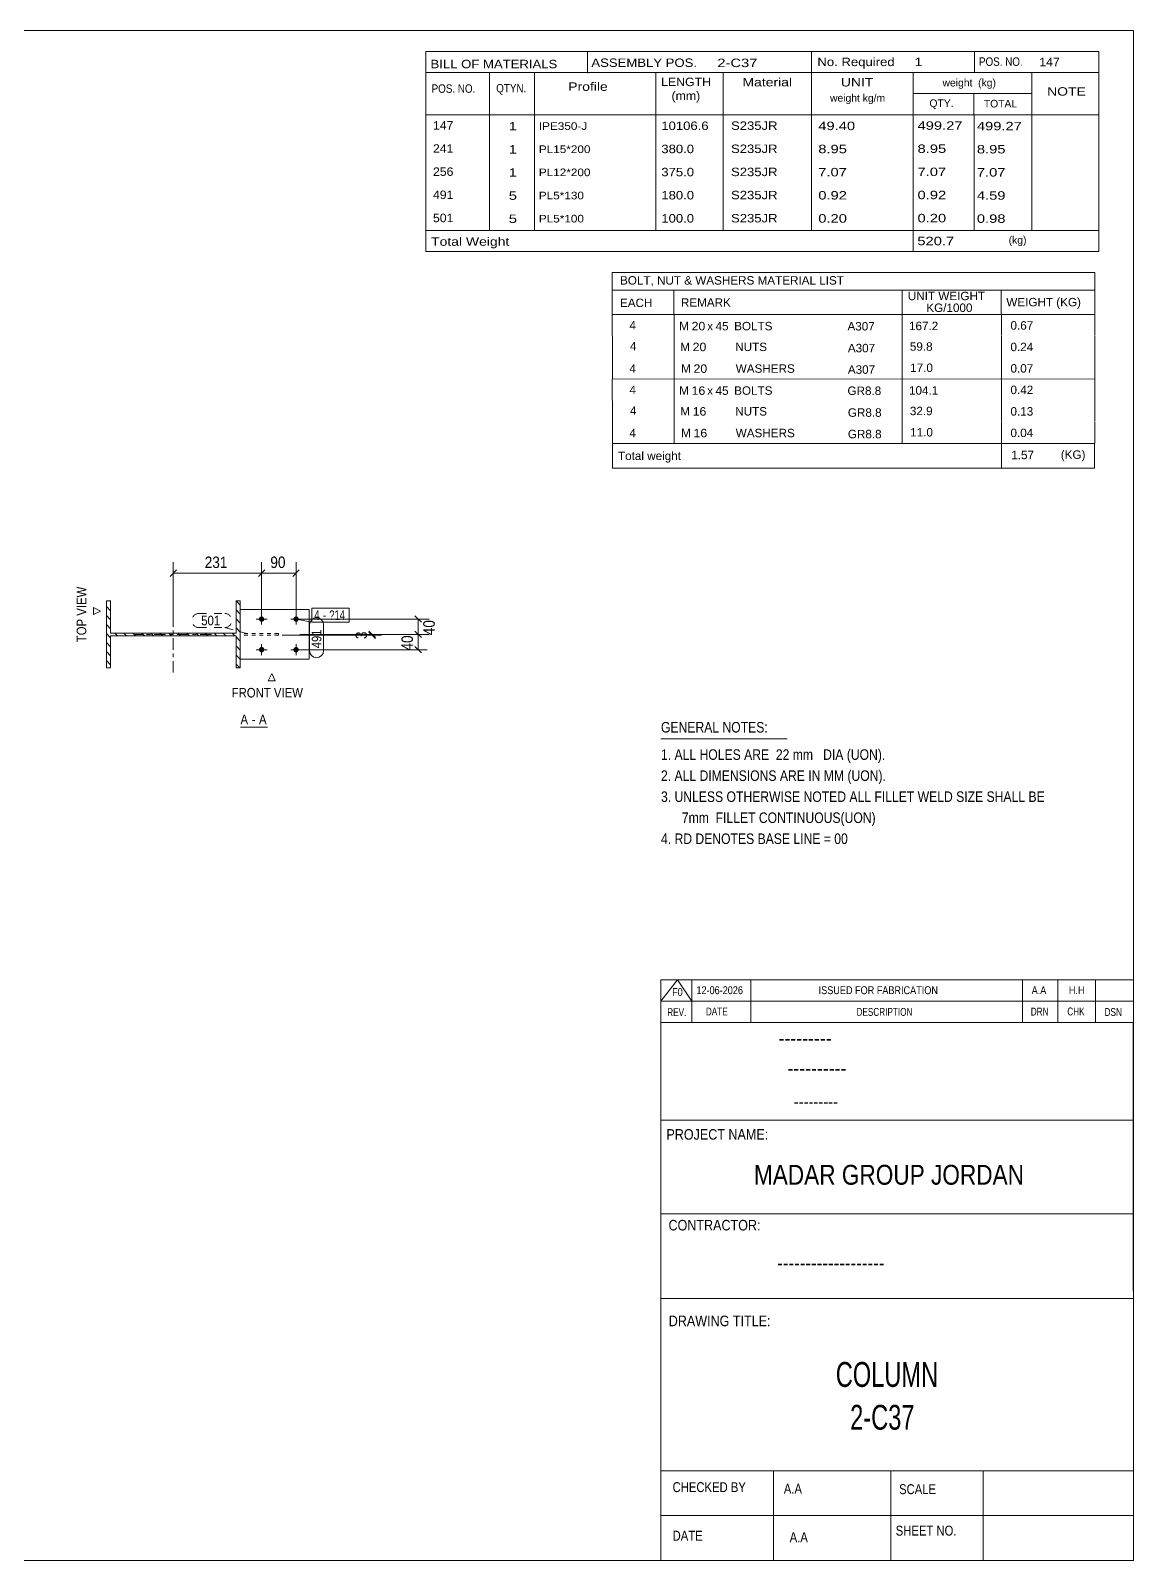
# Model space of a CAD drawing. Header units: millimetres. Extents: x 2 to 579, y 1 to 405.
# Drawn here: x 290.7 to 579, y 5 to 405 of the extents above; entities that cross this region are included whole.
import ezdxf

# ---------------------------------------------------------------- set-up
doc = ezdxf.new("R2010")
doc.units = ezdxf.units.MM
for name, pattern in [('XKITLINE00', [0]), ('XKITLINE01', [4, 1, -1, 1, -1]), ('XKITLINE02', [4, 2, -2]), ('XKITLINE03', [6, 3, -1, 1, -1])]:
    doc.linetypes.add(name, pattern=pattern)
for name, color, linetype, lineweight in [('Bolt', 3, 'Continuous', 0), ('BoltMark', 7, 'Continuous', 0), ('Dimensions', 7, 'Continuous', 0), ('DrawingSheet', 5, 'Continuous', 0), ('OtherObjectType', 7, 'Continuous', 0), ('Part', 2, 'Continuous', 0), ('PartMark', 7, 'Continuous', 0)]:
    doc.layers.add(name, color=color, linetype=linetype, lineweight=lineweight)
doc.styles.add('@ARIAL_UNICODE_MS_BOLD', font='ARIAL.TTF')
doc.styles.add('ARIAL', font='ARIAL.TTF')
doc.styles.add('ARIAL_NARROW', font='ARIALN.TTF')
doc.styles.add('COMIC_SANS_MS_BOLD', font='COMICBD.TTF')
doc.styles.add('SWIS721_EX_BT', font='ARIAL.TTF')
doc.styles.add('SWISSE', font='ARIAL.TTF')

# ---------------------------------------------------------------- blocks, each defined once
blk = doc.blocks.new('*A1')
at = {"layer": 'Part', "color": 7, "linetype": 'XKITLINE00', "lineweight": 0}
for p, q in [((311.6, 253.32), (310.5, 254.42)), ((311.6, 250.96), (310.5, 252.06)), ((311.6, 255.67), (311.39, 255.88)), ((345.5, 254.78), (344.4, 255.88)), ((345.5, 252.42), (344.4, 253.52)), ((311.6, 248.6), (310.5, 249.7)), ((345.5, 250.06), (344.4, 251.16)), ((345.5, 247.7), (344.4, 248.8)), ((311.6, 246.24), (310.5, 247.34)), ((311.6, 243.89), (310.5, 244.99)), ((313.42, 246.78), (312.72, 247.48)), ((315.78, 246.78), (315.08, 247.48)), ((318.14, 246.78), (317.44, 247.48)), ((320.49, 246.78), (319.79, 247.48)), ((322.85, 246.78), (322.15, 247.48)), ((325.21, 246.78), (324.51, 247.48)), ((327.57, 246.78), (326.87, 247.48)), ((329.92, 246.78), (329.22, 247.48)), ((332.28, 246.78), (331.58, 247.48)), ((334.64, 246.78), (333.94, 247.48)), ((337, 246.78), (336.3, 247.48)), ((339.35, 246.78), (338.65, 247.48)), ((341.71, 246.78), (341.01, 247.48)), ((344.07, 246.78), (343.37, 247.48)), ((345.5, 245.35), (344.4, 246.45)), ((345.5, 242.99), (344.4, 244.09)), ((311.6, 241.53), (310.5, 242.63)), ((311.6, 239.17), (310.5, 240.27)), ((345.5, 240.63), (344.4, 241.73)), ((345.4, 238.38), (344.4, 239.37))]:
    blk.add_line(p, q, dxfattribs=at)
blk = doc.blocks.new('*A42')
at = {"layer": 'Bolt'}
for points in [[(351.06, 250.43), (351.03, 250.43), (350.99, 250.43), (350.96, 250.44), (350.93, 250.45), (350.89, 250.46), (350.86, 250.47), (350.83, 250.48), (350.8, 250.49), (350.77, 250.51), (350.74, 250.53), (350.71, 250.54), (350.68, 250.56), (350.65, 250.58), (350.63, 250.61), (350.6, 250.63), (350.58, 250.66), (350.56, 250.68), (350.53, 250.71), (350.51, 250.74), (350.5, 250.77), (350.48, 250.8), (350.46, 250.83), (350.45, 250.86), (350.44, 250.89), (350.43, 250.92), (350.42, 250.96), (350.41, 250.99), (350.4, 251.02), (350.4, 251.06), (350.4, 251.09), (350.4, 251.13), (350.4, 251.16), (350.4, 251.19), (350.4, 251.23), (350.41, 251.26), (350.42, 251.3), (350.43, 251.33), (350.44, 251.36), (350.45, 251.39), (350.46, 251.43), (350.48, 251.46), (350.5, 251.49), (350.51, 251.51), (350.53, 251.54), (350.56, 251.57), (350.58, 251.6), (350.6, 251.62), (350.63, 251.64), (350.65, 251.67), (350.68, 251.69), (350.71, 251.71), (350.74, 251.73), (350.77, 251.74), (350.8, 251.76), (350.83, 251.77), (350.86, 251.78), (350.89, 251.8), (350.93, 251.8), (350.96, 251.81), (350.99, 251.82), (351.03, 251.82), (351.06, 251.82), (351.1, 251.83), (351.13, 251.82), (351.17, 251.82), (351.2, 251.82), (351.23, 251.81), (351.27, 251.8), (351.3, 251.8), (351.33, 251.78), (351.36, 251.77), (351.4, 251.76), (351.43, 251.74), (351.46, 251.73), (351.49, 251.71), (351.51, 251.69), (351.54, 251.67), (351.57, 251.64), (351.59, 251.62), (351.62, 251.6), (351.64, 251.57), (351.66, 251.54), (351.68, 251.51), (351.7, 251.49), (351.71, 251.46), (351.73, 251.43), (351.74, 251.39), (351.76, 251.36), (351.77, 251.33), (351.78, 251.3), (351.78, 251.26), (351.79, 251.23), (351.79, 251.19), (351.8, 251.16), (351.8, 251.13), (351.8, 251.09), (351.79, 251.06), (351.79, 251.02), (351.78, 250.99), (351.78, 250.96), (351.77, 250.92), (351.76, 250.89), (351.74, 250.86), (351.73, 250.83), (351.71, 250.8), (351.7, 250.77), (351.68, 250.74), (351.66, 250.71), (351.64, 250.68), (351.62, 250.66), (351.59, 250.63), (351.57, 250.61), (351.54, 250.58), (351.51, 250.56), (351.49, 250.54), (351.46, 250.53), (351.43, 250.51), (351.4, 250.49), (351.36, 250.48), (351.33, 250.47), (351.3, 250.46), (351.27, 250.45), (351.23, 250.44), (351.2, 250.43), (351.17, 250.43), (351.13, 250.43), (351.1, 250.43)], [(360.06, 250.43), (360.03, 250.43), (359.99, 250.43), (359.96, 250.44), (359.93, 250.45), (359.89, 250.46), (359.86, 250.47), (359.83, 250.48), (359.8, 250.49), (359.77, 250.51), (359.74, 250.53), (359.71, 250.54), (359.68, 250.56), (359.65, 250.58), (359.63, 250.61), (359.6, 250.63), (359.58, 250.66), (359.56, 250.68), (359.53, 250.71), (359.51, 250.74), (359.5, 250.77), (359.48, 250.8), (359.46, 250.83), (359.45, 250.86), (359.44, 250.89), (359.43, 250.92), (359.42, 250.96), (359.41, 250.99), (359.4, 251.02), (359.4, 251.06), (359.4, 251.09), (359.4, 251.13), (359.4, 251.16), (359.4, 251.19), (359.4, 251.23), (359.41, 251.26), (359.42, 251.3), (359.43, 251.33), (359.44, 251.36), (359.45, 251.39), (359.46, 251.43), (359.48, 251.46), (359.5, 251.49), (359.51, 251.51), (359.53, 251.54), (359.56, 251.57), (359.58, 251.6), (359.6, 251.62), (359.63, 251.64), (359.65, 251.67), (359.68, 251.69), (359.71, 251.71), (359.74, 251.73), (359.77, 251.74), (359.8, 251.76), (359.83, 251.77), (359.86, 251.78), (359.89, 251.8), (359.93, 251.8), (359.96, 251.81), (359.99, 251.82), (360.03, 251.82), (360.06, 251.82), (360.1, 251.83), (360.13, 251.82), (360.17, 251.82), (360.2, 251.82), (360.23, 251.81), (360.27, 251.8), (360.3, 251.8), (360.33, 251.78), (360.36, 251.77), (360.4, 251.76), (360.43, 251.74), (360.46, 251.73), (360.49, 251.71), (360.51, 251.69), (360.54, 251.67), (360.57, 251.64), (360.59, 251.62), (360.62, 251.6), (360.64, 251.57), (360.66, 251.54), (360.68, 251.51), (360.7, 251.49), (360.71, 251.46), (360.73, 251.43), (360.74, 251.39), (360.76, 251.36), (360.77, 251.33), (360.78, 251.3), (360.78, 251.26), (360.79, 251.23), (360.79, 251.19), (360.8, 251.16), (360.8, 251.13), (360.8, 251.09), (360.79, 251.06), (360.79, 251.02), (360.78, 250.99), (360.78, 250.96), (360.77, 250.92), (360.76, 250.89), (360.74, 250.86), (360.73, 250.83), (360.71, 250.8), (360.7, 250.77), (360.68, 250.74), (360.66, 250.71), (360.64, 250.68), (360.62, 250.66), (360.59, 250.63), (360.57, 250.61), (360.54, 250.58), (360.51, 250.56), (360.49, 250.54), (360.46, 250.53), (360.43, 250.51), (360.4, 250.49), (360.36, 250.48), (360.33, 250.47), (360.3, 250.46), (360.27, 250.45), (360.23, 250.44), (360.2, 250.43), (360.17, 250.43), (360.13, 250.43), (360.1, 250.43)], [(351.06, 242.43), (351.03, 242.43), (350.99, 242.43), (350.96, 242.44), (350.93, 242.45), (350.89, 242.46), (350.86, 242.47), (350.83, 242.48), (350.8, 242.49), (350.77, 242.51), (350.74, 242.53), (350.71, 242.54), (350.68, 242.56), (350.65, 242.58), (350.63, 242.61), (350.6, 242.63), (350.58, 242.66), (350.56, 242.68), (350.53, 242.71), (350.51, 242.74), (350.5, 242.77), (350.48, 242.8), (350.46, 242.83), (350.45, 242.86), (350.44, 242.89), (350.43, 242.92), (350.42, 242.96), (350.41, 242.99), (350.4, 243.02), (350.4, 243.06), (350.4, 243.09), (350.4, 243.13), (350.4, 243.16), (350.4, 243.19), (350.4, 243.23), (350.41, 243.26), (350.42, 243.3), (350.43, 243.33), (350.44, 243.36), (350.45, 243.39), (350.46, 243.43), (350.48, 243.46), (350.5, 243.49), (350.51, 243.51), (350.53, 243.54), (350.56, 243.57), (350.58, 243.6), (350.6, 243.62), (350.63, 243.64), (350.65, 243.67), (350.68, 243.69), (350.71, 243.71), (350.74, 243.73), (350.77, 243.74), (350.8, 243.76), (350.83, 243.77), (350.86, 243.78), (350.89, 243.8), (350.93, 243.8), (350.96, 243.81), (350.99, 243.82), (351.03, 243.82), (351.06, 243.82), (351.1, 243.83), (351.13, 243.82), (351.17, 243.82), (351.2, 243.82), (351.23, 243.81), (351.27, 243.8), (351.3, 243.8), (351.33, 243.78), (351.36, 243.77), (351.4, 243.76), (351.43, 243.74), (351.46, 243.73), (351.49, 243.71), (351.51, 243.69), (351.54, 243.67), (351.57, 243.64), (351.59, 243.62), (351.62, 243.6), (351.64, 243.57), (351.66, 243.54), (351.68, 243.51), (351.7, 243.49), (351.71, 243.46), (351.73, 243.43), (351.74, 243.39), (351.76, 243.36), (351.77, 243.33), (351.78, 243.3), (351.78, 243.26), (351.79, 243.23), (351.79, 243.19), (351.8, 243.16), (351.8, 243.13), (351.8, 243.09), (351.79, 243.06), (351.79, 243.02), (351.78, 242.99), (351.78, 242.96), (351.77, 242.92), (351.76, 242.89), (351.74, 242.86), (351.73, 242.83), (351.71, 242.8), (351.7, 242.77), (351.68, 242.74), (351.66, 242.71), (351.64, 242.68), (351.62, 242.66), (351.59, 242.63), (351.57, 242.61), (351.54, 242.58), (351.51, 242.56), (351.49, 242.54), (351.46, 242.53), (351.43, 242.51), (351.4, 242.49), (351.36, 242.48), (351.33, 242.47), (351.3, 242.46), (351.27, 242.45), (351.23, 242.44), (351.2, 242.43), (351.17, 242.43), (351.13, 242.43), (351.1, 242.43)], [(360.06, 242.43), (360.03, 242.43), (359.99, 242.43), (359.96, 242.44), (359.93, 242.45), (359.89, 242.46), (359.86, 242.47), (359.83, 242.48), (359.8, 242.49), (359.77, 242.51), (359.74, 242.53), (359.71, 242.54), (359.68, 242.56), (359.65, 242.58), (359.63, 242.61), (359.6, 242.63), (359.58, 242.66), (359.56, 242.68), (359.53, 242.71), (359.51, 242.74), (359.5, 242.77), (359.48, 242.8), (359.46, 242.83), (359.45, 242.86), (359.44, 242.89), (359.43, 242.92), (359.42, 242.96), (359.41, 242.99), (359.4, 243.02), (359.4, 243.06), (359.4, 243.09), (359.4, 243.13), (359.4, 243.16), (359.4, 243.19), (359.4, 243.23), (359.41, 243.26), (359.42, 243.3), (359.43, 243.33), (359.44, 243.36), (359.45, 243.39), (359.46, 243.43), (359.48, 243.46), (359.5, 243.49), (359.51, 243.51), (359.53, 243.54), (359.56, 243.57), (359.58, 243.6), (359.6, 243.62), (359.63, 243.64), (359.65, 243.67), (359.68, 243.69), (359.71, 243.71), (359.74, 243.73), (359.77, 243.74), (359.8, 243.76), (359.83, 243.77), (359.86, 243.78), (359.89, 243.8), (359.93, 243.8), (359.96, 243.81), (359.99, 243.82), (360.03, 243.82), (360.06, 243.82), (360.1, 243.83), (360.13, 243.82), (360.17, 243.82), (360.2, 243.82), (360.23, 243.81), (360.27, 243.8), (360.3, 243.8), (360.33, 243.78), (360.36, 243.77), (360.4, 243.76), (360.43, 243.74), (360.46, 243.73), (360.49, 243.71), (360.51, 243.69), (360.54, 243.67), (360.57, 243.64), (360.59, 243.62), (360.62, 243.6), (360.64, 243.57), (360.66, 243.54), (360.68, 243.51), (360.7, 243.49), (360.71, 243.46), (360.73, 243.43), (360.74, 243.39), (360.76, 243.36), (360.77, 243.33), (360.78, 243.3), (360.78, 243.26), (360.79, 243.23), (360.79, 243.19), (360.8, 243.16), (360.8, 243.13), (360.8, 243.09), (360.79, 243.06), (360.79, 243.02), (360.78, 242.99), (360.78, 242.96), (360.77, 242.92), (360.76, 242.89), (360.74, 242.86), (360.73, 242.83), (360.71, 242.8), (360.7, 242.77), (360.68, 242.74), (360.66, 242.71), (360.64, 242.68), (360.62, 242.66), (360.59, 242.63), (360.57, 242.61), (360.54, 242.58), (360.51, 242.56), (360.49, 242.54), (360.46, 242.53), (360.43, 242.51), (360.4, 242.49), (360.36, 242.48), (360.33, 242.47), (360.3, 242.46), (360.27, 242.45), (360.23, 242.44), (360.2, 242.43), (360.17, 242.43), (360.13, 242.43), (360.1, 242.43)]]:
    blk.add_hatch(color=3, dxfattribs=at).paths.add_polyline_path(points, flags=17)
at = {"layer": 'Bolt', "color": 3, "linetype": 'XKITLINE00', "lineweight": 0}
for p, q in [((351.1, 249.73), (351.1, 252.53)), ((360.1, 249.73), (360.1, 252.53)), ((352.5, 251.13), (349.7, 251.13)), ((361.5, 251.13), (358.7, 251.13)), ((351.1, 241.73), (351.1, 244.53)), ((360.1, 241.73), (360.1, 244.53)), ((352.5, 243.13), (349.7, 243.13)), ((361.5, 243.13), (358.7, 243.13))]:
    blk.add_line(p, q, dxfattribs=at)
blk = doc.blocks.new('*A43')
at = {"layer": 'Part', "color": 7, "linetype": 'XKITLINE03', "lineweight": 0}
for p, q in [((328, 237.13), (328, 257.13)), ((338, 247.13), (318, 247.13))]:
    blk.add_line(p, q, dxfattribs=at)
at = {"layer": 'Part', "color": 2, "linetype": 'XKITLINE00', "lineweight": 0}
for p, q in [((310.5, 238.38), (310.5, 255.88)), ((310.5, 255.88), (311.6, 255.88)), ((311.6, 255.88), (311.6, 247.48)), ((344.4, 255.88), (345.5, 255.88)), ((344.4, 247.48), (344.4, 255.88)), ((345.5, 255.88), (345.5, 238.38)), ((311.6, 247.48), (344.4, 247.48)), ((344.4, 246.78), (311.6, 246.78)), ((311.6, 246.78), (311.6, 238.38)), ((344.4, 238.38), (344.4, 246.78)), ((311.6, 238.38), (310.5, 238.38)), ((345.5, 238.38), (344.4, 238.38))]:
    blk.add_line(p, q, dxfattribs=at)
blk = doc.blocks.new('*A44')
at = {"layer": 'Part', "color": 2, "linetype": 'XKITLINE00', "lineweight": 0}
for p, q in [((363.5, 253.63), (345.5, 253.63)), ((363.5, 240.63), (363.5, 253.63)), ((345.5, 240.63), (363.5, 240.63))]:
    blk.add_line(p, q, dxfattribs=at)
at = {"layer": 'Part', "color": 7, "linetype": 'XKITLINE01', "lineweight": 0}
blk.add_line((345.5, 253.63), (345.5, 240.63), dxfattribs=at)
blk = doc.blocks.new('*A45')
at = {"layer": 'Part', "color": 7, "linetype": 'XKITLINE01', "lineweight": 0}
for p, q in [((355.5, 247.38), (345.5, 247.38)), ((345.5, 246.88), (345.5, 247.38)), ((355.5, 246.88), (345.5, 246.88)), ((355.5, 246.88), (355.5, 247.38))]:
    blk.add_line(p, q, dxfattribs=at)
blk = doc.blocks.new('*A46')
at = {"layer": 'DrawingSheet', "color": 5, "linetype": 'XKITLINE00', "lineweight": 0}
for p, q in [((579, 405), (5, 405)), ((5, 405), (5, 5)), ((579, 5), (579, 405)), ((5, 5), (579, 5))]:
    blk.add_line(p, q, dxfattribs=at)
at = {"layer": 'DrawingSheet', "color": 5, "style": 'ARIAL', "width": 0.85}
blk.add_text('Tekla structures', height=2, rotation=90, dxfattribs=at).set_placement((4.5, 5.5))
blk = doc.blocks.new('*A47')
at = {"layer": 'OtherObjectType', "color": 7, "linetype": 'XKITLINE00', "lineweight": 0}
for p, q in [((442.76, 341.75), (442.75, 330.75)), ((442.76, 341.75), (568.88, 341.75)), ((568.88, 341.75), (568.88, 330.75)), ((442.75, 337.1), (568.88, 337.1)), ((458.87, 337.11), (458.87, 330.75)), ((518.57, 337.11), (518.57, 330.75)), ((544.47, 337.09), (544.47, 330.75)), ((442.76, 330.72), (442.76, 325.22)), ((442.77, 330.75), (568.88, 330.75)), ((458.92, 330.75), (458.92, 325.13)), ((518.57, 330.75), (518.57, 325.13)), ((544.5, 330.75), (544.5, 325.25)), ((568.88, 330.75), (568.88, 325.25)), ((442.79, 325.13), (442.79, 319.52)), ((458.95, 325.13), (458.95, 319.51)), ((518.57, 325.13), (518.57, 319.51)), ((544.5, 325.13), (544.5, 319.63)), ((568.88, 325.13), (568.88, 319.63)), ((442.79, 319.5), (442.79, 313.93)), ((458.95, 319.51), (458.95, 313.89)), ((518.57, 319.51), (518.57, 313.89)), ((544.5, 319.51), (544.5, 313.9)), ((568.88, 319.51), (568.88, 313.9)), ((568.88, 313.9), (442.75, 313.93)), ((442.76, 313.86), (442.76, 308.36)), ((458.92, 313.89), (458.92, 308.27)), ((518.57, 313.89), (518.57, 308.27)), ((544.5, 313.89), (544.5, 308.39)), ((568.88, 313.89), (568.88, 308.39)), ((442.79, 308.27), (442.79, 302.66)), ((458.95, 308.27), (458.95, 302.66)), ((518.57, 308.27), (518.57, 302.66)), ((544.5, 308.27), (544.5, 302.77)), ((568.88, 308.27), (568.88, 302.77)), ((442.79, 302.64), (442.79, 297.07)), ((458.95, 302.65), (458.95, 297.04)), ((518.57, 302.66), (518.57, 297.04)), ((544.5, 302.65), (544.5, 297.05)), ((568.88, 302.65), (568.88, 297.04)), ((568.88, 297.04), (442.75, 297.07)), ((442.78, 297.04), (442.78, 290.63)), ((442.85, 297.03), (568.87, 297.04)), ((544.5, 297), (544.5, 290.59)), ((568.87, 297.01), (568.87, 290.59)), ((442.77, 290.59), (568.87, 290.59))]:
    blk.add_line(p, q, dxfattribs=at)
at = {"layer": 'OtherObjectType', "color": 7, "style": 'ARIAL_NARROW'}
for s, width, p in [('BOLT, NUT & WASHERS MATERIAL LIST', 1.211571, (444.79, 338.59)), ('UNIT WEIGHT', 1.211571, (520.03, 334.52)), ('EACH', 1.211571, (444.78, 332.72)), ('REMARK', 1.211571, (460.7, 332.81)), (' KG/1000', 1.211571, (524.02, 331.43)), ('WEIGHT (KG)', 1.211571, (545.78, 332.9)), ('4', 1.211571, (447.26, 326.85)), ('M', 1.211571, (460.26, 326.65)), ('20', 1.275, (463.5, 326.63)), ('x', 1.211571, (467.58, 326.63)), ('45', 1.211571, (469.76, 326.62)), ('BOLTS', 1.211571, (474.63, 326.64)), ('A307', 1.211571, (504.25, 326.59)), ('167.2', 1.211571, (520.34, 326.68)), ('0.67', 1.211571, (546.87, 326.81)), ('4', 1.211571, (447.4, 321.41)), ('M', 1.211571, (460.54, 321.21)), ('20', 1.275, (463.78, 321.19)), ('NUTS', 1.211571, (474.91, 321.21)), ('A307', 1.211571, (504.35, 320.89)), ('59.8', 1.211571, (520.56, 321.3)), ('0.24', 1.211571, (546.87, 321.19)), ('4', 1.211571, (447.24, 315.54)), ('M', 1.211571, (460.76, 315.54)), ('20', 1.275, (464, 315.52)), ('WASHERS', 1.211571, (475.04, 315.53)), ('A307', 1.211571, (504.35, 315.27)), ('17.0', 1.211571, (520.64, 315.74)), ('0.07', 1.211571, (546.87, 315.58)), ('4', 1.211571, (447.26, 310)), ('16', 1.275, (463.5, 309.77)), ('BOLTS', 1.211571, (474.63, 309.78)), ('104.1', 1.211571, (520.34, 309.82)), ('0.42', 1.211571, (546.87, 309.96)), ('M', 1.211571, (460.26, 309.79)), ('x', 1.211571, (467.58, 309.77)), ('45', 1.211571, (469.76, 309.76)), ('GR8.8', 1.211571, (504.25, 309.73)), ('4', 1.211571, (447.4, 304.55)), ('M', 1.211571, (460.54, 304.36)), ('16', 1.275, (463.78, 304.34)), ('NUTS', 1.211571, (474.91, 304.35)), ('GR8.8', 1.211571, (504.35, 304.03)), ('32.9', 1.211571, (520.56, 304.45)), ('0.13', 1.211571, (546.87, 304.34)), ('4', 1.211571, (447.24, 298.68)), ('M', 1.211571, (460.76, 298.68)), ('16', 1.275, (464, 298.66)), ('WASHERS', 1.211571, (475.04, 298.68)), ('GR8.8', 1.211571, (504.35, 298.41)), ('11.0', 1.211571, (520.64, 298.88)), ('0.04', 1.211571, (546.87, 298.72)), ('Total weight', 1.211571, (444.26, 292.71)), ('1.57', 1.211571, (547.07, 292.94)), ('(KG)', 1.211571, (560.02, 293.04))]:
    blk.add_text(s, height=2.2, dxfattribs=dict(at, width=width)).set_placement(p)
blk = doc.blocks.new('*A48')
at = {"layer": 'OtherObjectType', "color": 7, "linetype": 'XKITLINE00', "lineweight": 0}
blk.add_line((455.5, 219.82), (488.5, 219.82), dxfattribs=at)
at = {"layer": 'OtherObjectType', "color": 7, "style": 'ARIAL_NARROW', "width": 1.008832}
for s, p in [('GENERAL NOTES:', (455.5, 221.47)), ('1. ALL HOLES ARE  22 mm   DIA (UON).', (455.5, 214.32)), ('2. ALL DIMENSIONS ARE IN MM (UON).', (455.5, 208.82)), ('3. UNLESS OTHERWISE NOTED ALL FILLET WELD SIZE SHALL BE', (455.5, 203.32)), ('7mm  FILLET CONTINUOUS(UON)', (460.95, 197.82)), ('4. RD DENOTES BASE LINE = 00', (455.5, 192.32))]:
    blk.add_text(s, height=2.75, dxfattribs=at).set_placement(p)
blk = doc.blocks.new('*A49')
at = {"layer": 'OtherObjectType', "color": 7, "linetype": 'XKITLINE00', "lineweight": 0}
for p, q in [((455.5, 156.76), (579, 156.76)), ((455.5, 151.21), (459.82, 156.76)), ((455.5, 151.21), (455.5, 156.76)), ((459.82, 156.76), (463.53, 151.21)), ((463.53, 151.21), (463.53, 156.76)), ((478.97, 151.21), (478.97, 156.76)), ((549.98, 151.21), (549.98, 156.76)), ((559.24, 151.21), (559.24, 156.76)), ((569.12, 151.21), (569.12, 156.76)), ((579, 151.21), (579, 156.76)), ((455.5, 151.21), (579, 151.21)), ((455.5, 145.65), (455.5, 151.21)), ((459.21, 151.21), (579, 151.21)), ((463.53, 145.65), (463.53, 151.21)), ((478.97, 145.65), (478.97, 151.21)), ((549.98, 145.65), (549.98, 151.21)), ((559.24, 145.65), (559.24, 151.21)), ((569.12, 145.65), (569.12, 151.21)), ((579, 145.65), (579, 151.21))]:
    blk.add_line(p, q, dxfattribs=at)
at = {"layer": 'OtherObjectType', "color": 7, "style": 'ARIAL_NARROW'}
for s, height, width, p in [('F0', 2.058, 1.008832, (458.4, 152.59)), ('12-06-2026', 2.058, 1.008832, (464.76, 153.06)), ('ISSUED FOR FABRICATION', 2.0583, 1.008832, (496.71, 153.06)), ('A.A', 2.058, 1.008832, (552.4, 153.06)), ('H.H', 2.058, 1.008832, (562.13, 153.06)), ('REV.', 2.058, 0.907949, (457.13, 147.31)), ('DATE', 2.058, 0.907949, (467.23, 147.5)), ('DESCRIPTION', 2.0583, 0.907949, (506.61, 147.39)), ('DRN', 2.058, 0.907949, (552.17, 147.47)), ('CHK', 2.058, 0.907949, (561.72, 147.5)), ('DSN', 2.058, 0.907949, (571.47, 147.35))]:
    blk.add_text(s, height=height, dxfattribs=dict(at, width=width)).set_placement(p)
blk = doc.blocks.new('*A51')
at = {"layer": 'OtherObjectType', "color": 2, "linetype": 'XKITLINE00', "lineweight": 0}
for p, q in [((455.5, 145.65), (579, 145.65)), ((455.5, 5), (455.5, 145.64)), ((578.98, 145.64), (579, 5)), ((579, 120.14), (455.5, 120.14)), ((455.5, 95.63), (579, 95.63)), ((579, 73.49), (455.5, 73.49)), ((579, 28.4), (455.5, 28.4)), ((484.94, 28.4), (484.94, 5)), ((515.62, 5), (515.62, 28.4)), ((539.75, 5), (539.75, 28.4)), ((579, 16.7), (455.5, 16.7)), ((579, 5), (455.5, 5))]:
    blk.add_line(p, q, dxfattribs=at)
at = {"layer": 'OtherObjectType', "color": 4, "style": '@ARIAL_UNICODE_MS_BOLD', "width": 0.85}
blk.add_text('---------', height=3.9, dxfattribs=at).set_placement((486.23, 139.59))
at = {"layer": 'OtherObjectType', "color": 7, "style": 'ARIAL', "width": 0.85}
for s, height, p in [('----------', 3.9, (488.56, 131.77)), ('---------', 3.25, (490.21, 123.31))]:
    blk.add_text(s, height=height, dxfattribs=at).set_placement(p)
at = {"layer": 'OtherObjectType', "color": 3, "width": 0.85}
for s, style, p in [('PROJECT NAME:', 'SWIS721_EX_BT', (456.92, 115.01)), ('CONTRACTOR:', 'SWISSE', (457.47, 91.27)), ('DRAWING TITLE:', 'SWIS721_EX_BT', (457.53, 66.24))]:
    blk.add_text(s, height=2.7618, dxfattribs=dict(at, style=style)).set_placement(p)
at = {"layer": 'OtherObjectType', "color": 7, "width": 0.85}
for s, height, p in [('MADAR GROUP JORDAN', 5.2, (479.79, 103.23)), ('CHECKED BY', 2.592, (458.53, 22.86)), ('A.A', 2.592, (487.61, 22.45)), ('SCALE', 2.592, (517.74, 22.33)), ('DATE', 2.592, (458.54, 10.16)), ('A.A', 2.592, (489.14, 9.76)), ('SHEET NO.', 2.592, (516.87, 11.49))]:
    blk.add_text(s, height=height, dxfattribs=at).set_placement(p)
at = {"layer": 'OtherObjectType', "color": 1}
for s, height, style, width, p in [('-------------------', 3.9, 'COMIC_SANS_MS_BOLD', 0.85, (485.87, 80.86)), ('COLUMN', 6.5, 'ARIAL', 0.68, (501.19, 50.37)), ('2-C37', 6.5, 'ARIAL', 0.68, (504.95, 39.17))]:
    blk.add_text(s, height=height, dxfattribs=dict(at, style=style, width=width)).set_placement(p)
blk = doc.blocks.new('*A52')
at = {"layer": 'OtherObjectType', "color": 7, "linetype": 'XKITLINE00', "lineweight": 0}
for p, q in [((393.98, 399.5), (569.98, 399.5)), ((393.98, 399.5), (393.98, 388.5)), ((436.26, 399.42), (436.26, 393.87)), ((494.85, 394), (494.85, 399.5)), ((537.43, 393.96), (537.43, 399.42)), ((569.98, 394), (569.98, 399.5)), ((393.98, 394), (569.98, 394)), ((410.64, 394), (410.64, 383)), ((422.4, 393.98), (422.4, 383.03)), ((454.12, 393.99), (454.13, 383)), ((471.78, 393.98), (471.78, 383)), ((494.85, 393.98), (494.85, 383)), ((521.43, 394), (521.43, 383)), ((552.42, 394), (552.42, 383)), ((569.98, 394), (569.98, 388.5)), ((393.98, 388.5), (393.98, 383)), ((521.45, 388.52), (552.45, 388.52)), ((537.28, 388.52), (537.28, 383)), ((569.98, 388.5), (569.98, 383)), ((393.98, 383), (569.98, 383)), ((393.98, 383), (393.98, 376.95)), ((410.63, 383), (410.63, 376.95)), ((422.44, 382.99), (422.44, 376.95)), ((454.12, 383), (454.11, 376.95)), ((471.79, 383), (471.79, 376.95)), ((494.87, 383), (494.87, 376.95)), ((521.44, 383), (521.44, 376.95)), ((537.33, 382.95), (537.33, 376.95)), ((552.43, 383), (552.43, 376.95)), ((569.98, 383), (569.98, 376.95)), ((393.98, 376.95), (393.98, 370.9)), ((410.63, 376.95), (410.63, 370.9)), ((422.44, 376.94), (422.44, 370.9)), ((454.12, 376.95), (454.11, 370.9)), ((471.79, 376.95), (471.79, 370.9)), ((494.87, 376.95), (494.87, 370.9)), ((521.44, 376.95), (521.44, 370.9)), ((537.33, 376.9), (537.33, 370.9)), ((552.43, 376.95), (552.43, 370.9)), ((569.98, 376.95), (569.98, 370.9)), ((393.98, 370.9), (393.98, 364.85)), ((410.63, 370.9), (410.63, 364.85)), ((422.44, 370.89), (422.44, 364.85)), ((454.12, 370.9), (454.11, 364.85)), ((471.79, 370.9), (471.79, 364.85)), ((494.87, 370.9), (494.87, 364.85)), ((521.44, 370.9), (521.44, 364.85)), ((537.33, 370.85), (537.33, 364.85)), ((552.43, 370.9), (552.43, 364.85)), ((569.98, 370.9), (569.98, 364.85)), ((393.98, 364.85), (393.98, 358.8)), ((410.63, 364.85), (410.63, 358.8)), ((422.44, 364.84), (422.44, 358.8)), ((454.12, 364.85), (454.11, 358.8)), ((471.79, 364.85), (471.79, 358.8)), ((494.87, 364.85), (494.87, 358.8)), ((521.44, 364.85), (521.44, 358.8)), ((537.33, 364.8), (537.33, 358.8)), ((552.43, 364.85), (552.43, 358.8)), ((569.98, 364.85), (569.98, 358.8)), ((393.98, 358.8), (393.98, 352.75)), ((410.63, 358.8), (410.63, 352.75)), ((422.44, 358.79), (422.44, 352.75)), ((454.12, 358.8), (454.11, 352.75)), ((471.79, 358.8), (471.79, 352.75)), ((494.87, 358.8), (494.87, 352.75)), ((521.44, 358.8), (521.44, 352.75)), ((537.33, 358.75), (537.33, 352.75)), ((552.43, 358.8), (552.43, 352.75)), ((569.98, 358.8), (569.98, 352.75)), ((393.98, 352.75), (569.98, 352.75)), ((393.98, 352.75), (393.98, 347.25)), ((521.44, 352.75), (521.44, 347.25)), ((569.98, 352.75), (569.98, 347.25)), ((393.98, 347.25), (569.98, 347.25))]:
    blk.add_line(p, q, dxfattribs=at)
at = {"layer": 'OtherObjectType', "color": 7, "style": 'ARIAL_NARROW'}
for s, height, width, p in [('BILL OF MATERIALS', 2.2, 1.36, (395.25, 395.16)), ('ASSEMBLY POS.', 2.2, 1.36, (437.3, 395.5)), ('2-C37', 2.2, 1.525501, (470.23, 395.46)), ('No. Required', 2.2, 1.36, (496.39, 395.72)), ('1', 2.2, 1.525501, (521.75, 395.72)), ('POS. NO.', 2.2, 1.02, (538.63, 395.79)), ('147', 2.2, 1.270501, (554.4, 395.69)), ('LENGTH', 2.2, 1.275, (455.54, 390.49)), ('Material', 2.2, 1.445, (476.81, 390.41)), ('UNIT', 2.2, 1.445, (502.52, 390.4)), ('weight  (kg)', 1.98, 1.19, (529.11, 390.39)), ('POS. NO.', 2.2, 1.02, (395.53, 388.74)), ('QTYN.', 2.2, 1.02, (412.42, 388.84)), ('Profile', 2.2, 1.445, (431.26, 389.25)), ('(mm)', 2.2, 1.275, (458.26, 386.86)), ('weight kg/m', 1.98, 1.19, (499.69, 386.4)), ('NOTE', 2.2, 1.445, (556.44, 387.99)), ('QTY.', 1.98, 1.19, (525.68, 385.03)), ('TOTAL', 1.98, 1.19, (539.9, 384.91)), ('147', 2.2, 1.270501, (395.89, 379.12)), ('1', 2.2, 1.525501, (415.71, 378.91)), ('IPE350-J', 1.98, 1.355501, (423.56, 379.04)), ('10106.6', 2.2, 1.355501, (455.59, 379.01)), ('S235JR', 2.2, 1.355501, (473.81, 379.05)), ('49.40', 2.2, 1.525501, (496.62, 378.99)), ('499.27', 2.2, 1.525501, (522.57, 379.07)), ('499.27', 2.2, 1.525501, (538.08, 378.94)), ('241', 2.2, 1.270501, (395.89, 373.07)), ('1', 2.2, 1.525501, (415.71, 372.86)), ('PL15*200', 1.98, 1.355501, (423.56, 372.99)), ('380.0', 2.2, 1.355501, (455.59, 372.96)), ('S235JR', 2.2, 1.355501, (473.81, 373)), ('8.95', 2.2, 1.525501, (496.62, 372.94)), ('8.95', 2.2, 1.525501, (522.57, 373.02)), ('8.95', 2.2, 1.525501, (538.08, 372.89)), ('256', 2.2, 1.270501, (395.89, 367.02)), ('1', 2.2, 1.525501, (415.71, 366.81)), ('PL12*200', 1.98, 1.355501, (423.56, 366.94)), ('375.0', 2.2, 1.355501, (455.59, 366.91)), ('S235JR', 2.2, 1.355501, (473.81, 366.95)), ('7.07', 2.2, 1.525501, (496.62, 366.89)), ('7.07', 2.2, 1.525501, (522.57, 366.97)), ('7.07', 2.2, 1.525501, (538.08, 366.84)), ('491', 2.2, 1.270501, (395.89, 360.97)), ('5', 2.2, 1.525501, (415.71, 360.76)), ('PL5*130', 1.98, 1.355501, (423.56, 360.89)), ('180.0', 2.2, 1.355501, (455.59, 360.86)), ('S235JR', 2.2, 1.355501, (473.81, 360.9)), ('0.92', 2.2, 1.525501, (496.62, 360.84)), ('0.92', 2.2, 1.525501, (522.57, 360.92)), ('4.59', 2.2, 1.525501, (538.08, 360.79)), ('501', 2.2, 1.270501, (395.89, 354.92)), ('5', 2.2, 1.525501, (415.71, 354.71)), ('PL5*100', 1.98, 1.355501, (423.56, 354.84)), ('100.0', 2.2, 1.355501, (455.59, 354.81)), ('S235JR', 2.2, 1.355501, (473.81, 354.85)), ('0.20', 2.2, 1.525501, (496.62, 354.79)), ('0.20', 2.2, 1.525501, (522.57, 354.87)), ('0.98', 2.2, 1.525501, (538.08, 354.74)), ('Total Weight', 2.2, 1.445, (395.4, 348.74)), ('520.7', 2.2, 1.525501, (522.52, 348.89)), ('(kg)', 1.98, 1.19, (546.4, 349.26))]:
    blk.add_text(s, height=height, dxfattribs=dict(at, width=width)).set_placement(p)
blk = doc.blocks.new('*A99')
at = {"layer": 'Dimensions', "color": 7, "linetype": 'XKITLINE00', "lineweight": 0}
for p, q in [((328, 252.13), (328, 265.98)), ((351.1, 252.13), (351.1, 265.98)), ((328.85, 263.97), (327.15, 262.28)), ((328, 263.13), (351.1, 263.13)), ((351.95, 263.97), (350.25, 262.28))]:
    blk.add_line(p, q, dxfattribs=at)
at = {"layer": 'Dimensions', "color": 3}
for p in [(328, 263.13), (351.1, 263.13)]:
    blk.add_point(p, dxfattribs=at)
at = {"layer": 'Dimensions', "color": 3, "style": 'ARIAL', "width": 0.85}
blk.add_text('231', height=3, dxfattribs=at).set_placement((336.21, 264.48))
blk = doc.blocks.new('*A100')
at = {"layer": 'Dimensions', "color": 7, "linetype": 'XKITLINE00', "lineweight": 0}
for p, q in [((351.1, 252.13), (351.1, 265.98)), ((360.1, 252.13), (360.1, 265.98)), ((351.95, 263.97), (350.25, 262.28)), ((351.1, 263.13), (360.1, 263.13)), ((360.95, 263.97), (359.25, 262.28))]:
    blk.add_line(p, q, dxfattribs=at)
at = {"layer": 'Dimensions', "color": 3}
for p in [(351.1, 263.13), (360.1, 263.13)]:
    blk.add_point(p, dxfattribs=at)
at = {"layer": 'Dimensions', "color": 3, "style": 'ARIAL', "width": 0.85}
blk.add_text('90', height=3, dxfattribs=at).set_placement((353.37, 264.48))
blk = doc.blocks.new('*A101')
at = {"layer": 'Dimensions', "color": 7, "linetype": 'XKITLINE00', "lineweight": 0}
for p, q in [((361.1, 247.13), (394.4, 247.13)), ((391.15, 247.97), (392.85, 246.28)), ((392, 243.13), (392, 247.13)), ((361.1, 243.13), (394.4, 243.13)), ((391.15, 243.97), (392.85, 242.28))]:
    blk.add_line(p, q, dxfattribs=at)
at = {"layer": 'Dimensions', "color": 3}
for p in [(392, 247.13), (392, 243.13)]:
    blk.add_point(p, dxfattribs=at)
at = {"layer": 'Dimensions', "color": 3, "style": 'ARIAL', "width": 0.85}
blk.add_text('40', height=3, rotation=90.0002, dxfattribs=at).set_placement((390.65, 242.9))
blk = doc.blocks.new('*A102')
at = {"layer": 'Dimensions', "color": 7, "linetype": 'XKITLINE00', "lineweight": 0}
for p, q in [((361.1, 251.13), (394.85, 251.13)), ((391.15, 251.97), (392.85, 250.28)), ((392, 247.13), (392, 251.13)), ((361.1, 247.13), (394.85, 247.13)), ((391.15, 247.97), (392.85, 246.28))]:
    blk.add_line(p, q, dxfattribs=at)
at = {"layer": 'Dimensions', "color": 3}
for p in [(392, 251.13), (392, 247.13)]:
    blk.add_point(p, dxfattribs=at)
at = {"layer": 'Dimensions', "color": 3, "style": 'ARIAL', "width": 0.85}
blk.add_text('40', height=3, rotation=90.0002, dxfattribs=at).set_placement((396.35, 246.9))
blk = doc.blocks.new('*A103')
at = {"layer": 'Dimensions', "color": 7, "linetype": 'XKITLINE00', "lineweight": 0}
for p, q in [((356.5, 246.88), (382.4, 246.88)), ((361.1, 247.13), (382.4, 247.13)), ((379.15, 247.97), (380.85, 246.28)), ((379.15, 247.72), (380.85, 246.03)), ((380, 246.88), (380, 247.13))]:
    blk.add_line(p, q, dxfattribs=at)
at = {"layer": 'Dimensions', "color": 3}
for p in [(380, 247.13), (380, 246.88)]:
    blk.add_point(p, dxfattribs=at)
at = {"layer": 'Dimensions', "color": 3, "style": 'ARIAL', "width": 0.85}
blk.add_text('3', height=3, rotation=90.0002, dxfattribs=at).set_placement((378.65, 245.89))
blk = doc.blocks.new('*A104')
at = {"layer": 'BoltMark', "color": 7, "linetype": 'XKITLINE00', "lineweight": 0}
for p, q in [((364.26, 254.01), (373.95, 254.01)), ((364.26, 250.31), (364.26, 254.01)), ((373.95, 250.31), (373.95, 254.01)), ((360.1, 251.13), (364.26, 250.31)), ((364.26, 250.31), (373.95, 250.31))]:
    blk.add_line(p, q, dxfattribs=at)
at = {"layer": 'BoltMark', "color": 3, "style": 'ARIAL_NARROW', "width": 0.85}
for s, p in [('4', (364.86, 250.91)), ('-', (367.13, 250.91)), ('?14', (368.79, 250.91))]:
    blk.add_text(s, height=2.5, dxfattribs=at).set_placement(p)
blk = doc.blocks.new('*A105')
at = {"layer": 'PartMark', "color": 7, "linetype": 'XKITLINE02', "lineweight": 0}
for p, q in [((334.7, 252.6), (341.46, 252.6)), ((334.7, 248.9), (341.46, 248.9)), ((347.53, 247.25), (341.46, 248.9))]:
    blk.add_line(p, q, dxfattribs=at)
for centre, start, end in [((334.7, 250.75), 90, 270), ((341.46, 250.75), 270, 90)]:
    blk.add_arc(centre, 1.85, start, end, dxfattribs=at)
at = {"layer": 'PartMark', "color": 3, "style": 'ARIAL', "width": 0.85}
blk.add_text('501', height=2.5, dxfattribs=at).set_placement((335.3, 249.5))
blk = doc.blocks.new('*A106')
at = {"layer": 'PartMark', "color": 7, "linetype": 'XKITLINE00', "lineweight": 0}
for p, q in [((363.6, 242.88), (363.6, 249.64)), ((367.3, 242.88), (367.3, 249.64))]:
    blk.add_line(p, q, dxfattribs=at)
for centre, start, end in [((365.45, 249.64), 0, 180), ((365.45, 242.88), 180, 0)]:
    blk.add_arc(centre, 1.85, start, end, dxfattribs=at)
at = {"layer": 'PartMark', "color": 3, "style": 'ARIAL', "width": 0.85}
blk.add_text('491', height=2.5, rotation=90.0002, dxfattribs=at).set_placement((366.7, 243.48))
blk = doc.blocks.new('*A107')
at = {"layer": 'OtherObjectType', "color": 7, "linetype": 'XKITLINE00', "lineweight": 0}
for p, q in [((307.12, 252.29), (307.12, 254.16)), ((307.12, 254.16), (309, 253.23)), ((309, 253.23), (307.12, 252.29)), ((309, 253.23), (309, 253.23)), ((352.78, 235), (353.72, 236.88)), ((353.72, 236.88), (354.66, 235)), ((353.72, 236.88), (353.72, 236.88)), ((354.66, 235), (352.78, 235)), ((345.57, 222.88), (352.63, 222.88))]:
    blk.add_line(p, q, dxfattribs=at)
at = {"layer": 'OtherObjectType', "color": 7, "style": 'ARIAL', "width": 0.85}
blk.add_text('TOP VIEW', height=2.5, rotation=90, dxfattribs=at).set_placement((305.25, 245.08))
for s, p in [('FRONT VIEW', (343.26, 230.63)), ('A', (345.57, 223.63)), ('-', (348.54, 223.63)), ('A', (350.4, 223.63))]:
    blk.add_text(s, height=2.5, dxfattribs=at).set_placement(p)

msp = doc.modelspace()

# ---------------------------------------------------------------- block references
at = {"lineweight": 0}
for name in ['*A46', '*A52', '*A47', '*A99', '*A100', '*A43', '*A1', '*A105', '*A44', '*A42', '*A104', '*A102', '*A106', '*A45', '*A103', '*A101', '*A48', '*A49', '*A51']:
    msp.add_blockref(name, (0, 0), dxfattribs=at)
at = {"layer": 'OtherObjectType', "lineweight": 0}
msp.add_blockref('*A107', (0, 0), dxfattribs=at)

doc.saveas('drawing.dxf')
